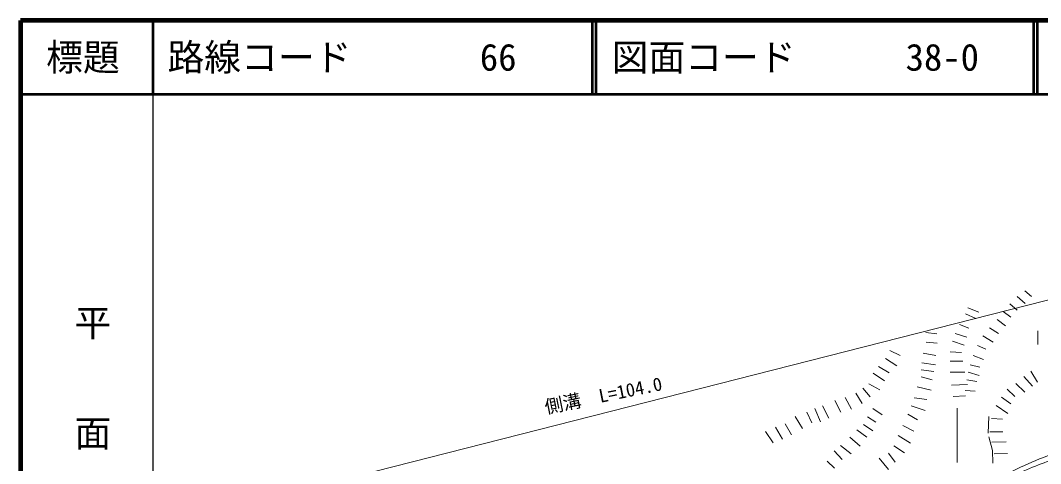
# Model space of a CAD drawing. Units: millimetres, scale not verified. Extents: x 40000 to 680000, y 20000 to 380000.
# Drawn here: x 40000 to 178698, y 319785 to 380000 of the extents above; entities that cross this region are included whole.
import ezdxf
from ezdxf.enums import TextEntityAlignment as Align

# ---------------------------------------------------------------- set-up
doc = ezdxf.new("R2010")
doc.units = ezdxf.units.MM
doc.header["$LTSCALE"] = 1000
doc.linetypes.add('CHAIN', pattern=[18.5, 12, -1.5, 3.5, -1.5])
for name, color, linetype, lineweight in [('M-BMK', 2, 'CHAIN', 13), ('M-TTL', 2, 'Continuous', 140), ('M-TTL-BAND', 7, 'Continuous', 25), ('M-TTL-LINE', 7, 'Continuous', 50), ('M-TTL-TXT', 7, 'Continuous', 13), ('M-WORK', 1, 'Continuous', 13)]:
    doc.layers.add(name, color=color, linetype=linetype, lineweight=lineweight)
doc.styles.add('@ＭＳ ゴシック', font='')
doc.styles.add('ＭＳ ゴシック', font='')
doc.styles.get('@ＭＳ ゴシック').set_extended_font_data('@MS Gothic')
doc.styles.get('ＭＳ ゴシック').set_extended_font_data('MS Gothic')

msp = doc.modelspace()

# ---------------------------------------------------------------- linework, layer by layer
at = {"layer": 'M-BMK'}
msp.add_open_spline([(157728, 304252), (159530, 305466), (159992, 305776), (161454, 306736), (162965, 307727), (163831, 308253), (165342, 309243), (167345, 310555), (168470, 311284), (170453, 312624), (171058, 313033), (171381, 313284), (171994, 313681), (172903, 314268), (173409, 314608), (174373, 315100), (175740, 315797), (176529, 316146), (177955, 316713), (179596, 317366), (180531, 317697), (182219, 318216), (183683, 318666), (184523, 318851), (186017, 319189), (187680, 319566), (188607, 319838), (190302, 320015), (191857, 320177), (192739, 320119), (194302, 320099), (195610, 320083), (196345, 320058), (197645, 319919), (199652, 319705), (200752, 319395), (202724, 318967), (203879, 318716), (204524, 318558), (205655, 318216), (206810, 317867), (207455, 317653), (208565, 317179), (209996, 316568), (210745, 316107), (212099, 315338), (212993, 314830), (213489, 314532), (214334, 313947), (215112, 313409), (215503, 313045), (216270, 312492), (217050, 311930), (217521, 311666), (218310, 311116), (221150, 309137), (222626, 307866), (225448, 305860), (226063, 305423), (226413, 305186), (227028, 304749), (230394, 302350), (232248, 300962), (235575, 298509), (238588, 296287), (239534, 295581), (243266, 292791)], degree=3, knots=[0, 0, 0, 0, 1, 1, 1, 2, 2, 2, 3, 3, 3, 4, 4, 4, 5, 5, 5, 6, 6, 6, 7, 7, 7, 8, 8, 8, 9, 9, 9, 10, 10, 10, 11, 11, 11, 12, 12, 12, 13, 13, 13, 14, 14, 14, 15, 15, 15, 16, 16, 16, 17, 17, 17, 18, 18, 18, 19, 19, 19, 20, 20, 20, 21, 21, 21, 22, 22, 22, 22], dxfattribs=at)
at = {"layer": 'M-TTL'}
for p, q in [((40000, 380000), (40000, 20000)), ((680000, 380000), (40000, 380000))]:
    msp.add_line(p, q, dxfattribs=at)
at = {"layer": 'M-TTL-BAND'}
msp.add_line((58000, 370000), (58000, 20000), dxfattribs=at)
at = {"layer": 'M-TTL-LINE'}
for p, q in [((58000, 380000), (58000, 370000)), ((117750, 380000), (117750, 370000)), ((118250, 380000), (118250, 370000)), ((177750, 380000), (177750, 370000)), ((178250, 380000), (178250, 370000)), ((40000, 370000), (680000, 370000))]:
    msp.add_line(p, q, dxfattribs=at)
at = {"layer": 'M-WORK'}
for p, q in [((80825, 316837), (184170, 343135)), ((176577, 343270), (177445, 342494)), ((174512, 341477), (175507, 340620)), ((175526, 342501), (176613, 341535)), ((168509, 340114), (169902, 339505)), ((168805, 340961), (170287, 340368)), ((173601, 340446), (174660, 339667)), ((167694, 338675), (168932, 338189)), ((172788, 339360), (173909, 338514)), ((163089, 337592), (164602, 337401)), ((167091, 337459), (168657, 336961)), ((170851, 337160), (172248, 336260)), ((171730, 338218), (172978, 337467)), ((178305, 337835), (178327, 335987)), ((163163, 336280), (164644, 336142)), ((166730, 336408), (168317, 335890)), ((170121, 335837), (171275, 335340)), ((158189, 335156), (159586, 334457)), ((162740, 334767), (164464, 334449)), ((166413, 334969), (167947, 334874)), ((169508, 334462), (170925, 333911)), ((156665, 332997), (158110, 332124)), ((157602, 334076), (159173, 333077)), ((162549, 333497), (164422, 333190)), ((166413, 333679), (168137, 333700)), ((169106, 333213), (170439, 332885)), ((155951, 332093), (157475, 331029)), ((162443, 331550), (163946, 331169)), ((162454, 332534), (164179, 332312)), ((166381, 332197), (168381, 332197)), ((168830, 332187), (170333, 331742)), ((176415, 331635), (177579, 330323)), ((177388, 332361), (178256, 330830)), ((155332, 330632), (156840, 329791)), ((161935, 330206), (163808, 329773)), ((166582, 330430), (168740, 330547)), ((168661, 331150), (170047, 330928)), ((175328, 330671), (176546, 329481)), ((152126, 328744), (152999, 327157)), ((153571, 329363), (154428, 327966)), ((154539, 330045), (155507, 328871)), ((166794, 328917), (168497, 328970)), ((168460, 329721), (169814, 329647)), ((173402, 328818), (174643, 327908)), ((174137, 329918), (175181, 328892)), ((149031, 327649), (149920, 325966)), ((150714, 328363), (151555, 326776)), ((161111, 327631), (163015, 326996)), ((161502, 328712), (163216, 328490)), ((167344, 327331), (167360, 319919)), ((172675, 327697), (174248, 326610)), ((145334, 326188), (146333, 324538)), ((146921, 326776), (147619, 325300)), ((148016, 327252), (148778, 325474)), ((155182, 326156), (156312, 325430)), ((155868, 327250), (157148, 326393)), ((160666, 326504), (161968, 325742)), ((171562, 323911), (171657, 326165)), ((142651, 324744), (143604, 323125)), ((143953, 325204), (144810, 323681)), ((154641, 325091), (155910, 324255)), ((159968, 324949), (161444, 324203)), ((172028, 325922), (173499, 325827)), ((141302, 324125), (142318, 322602)), ((152747, 323367), (154175, 322150)), ((153710, 324361), (155053, 323356)), ((159317, 323584), (161016, 322568)), ((171814, 324087), (173559, 324103)), ((151509, 322245), (152958, 321124)), ((158740, 322203), (160216, 321235)), ((172067, 322690), (174036, 322722)), ((150652, 321515), (151742, 320351)), ((156772, 320505), (158026, 318981)), ((158026, 321187), (158930, 319965)), ((172385, 321119), (174178, 321151)), ((149668, 320118), (150662, 319156))]:
    msp.add_line(p, q, dxfattribs=at)
msp.add_lwpolyline([(172197, 319864), (172149, 321562), (171673, 323403)], dxfattribs=at)
for points, knots in [([(172086, 317372), (176428, 319486), (177732, 320270), (181593, 321472), (183457, 322053), (184501, 322406), (186418, 322774), (188782, 323227), (189714, 323218), (192559, 323298)], [0, 0, 0, 0, 1, 1, 1, 2, 2, 2, 3, 3, 3, 3]), ([(192804, 322718), (190289, 322727), (189438, 322738), (187324, 322376), (185302, 322029), (184208, 321626), (182261, 320979), (179530, 320072), (178009, 319517), (175389, 318329), (172954, 317225), (171642, 316489), (169326, 315154), (167620, 314171), (166707, 313547), (165057, 312472), (163096, 311195), (162029, 310433), (160089, 309123), (157676, 307495), (156325, 306582), (153915, 304949), (150900, 302907), (149211, 301763), (146202, 299712), (144005, 298215), (142781, 297367), (140583, 295871), (137897, 294042), (136383, 293032), (133695, 291205), (131257, 289547), (129899, 288605), (127458, 286952), (124422, 284895), (122710, 283758), (119665, 281714), (116957, 279896), (115431, 278891), (112730, 277064), (111002, 275895), (110040, 275231), (108317, 274054), (106354, 272712), (105741, 272292), (103294, 270616)], [0, 0, 0, 0, 1, 1, 1, 2, 2, 2, 3, 3, 3, 4, 4, 4, 5, 5, 5, 6, 6, 6, 7, 7, 7, 8, 8, 8, 9, 9, 9, 10, 10, 10, 11, 11, 11, 12, 12, 12, 13, 13, 13, 14, 14, 14, 15, 15, 15, 15])]:
    msp.add_open_spline(points, degree=3, knots=knots, dxfattribs=at)

# ---------------------------------------------------------------- texts
at = {"layer": 'M-TTL-BAND', "style": '@ＭＳ ゴシック'}
msp.add_text('平\u3000\u3000面\u3000\u3000図', height=3666, rotation=270, dxfattribs=at).set_placement((49777, 306475), align=Align.MIDDLE_RIGHT)
at = {"layer": 'M-TTL-TXT', "style": 'ＭＳ ゴシック'}
msp.add_text('標題', height=3666, dxfattribs=at).set_placement((48500, 375000), align=Align.MIDDLE_CENTER)
for s, p in [('路線コード       66', (60000, 375000)), ('図面コード      38-0', (120380, 375000))]:
    msp.add_text(s, height=3666, dxfattribs=at).set_placement(p, align=Align.MIDDLE_LEFT)
at = {"layer": 'M-WORK', "style": 'ＭＳ ゴシック'}
msp.add_text('側溝\u3000L=104.0', height=1833, rotation=11.511, dxfattribs=at).set_placement((111597, 326002), align=Align.BOTTOM_LEFT)

doc.saveas('drawing.dxf')
